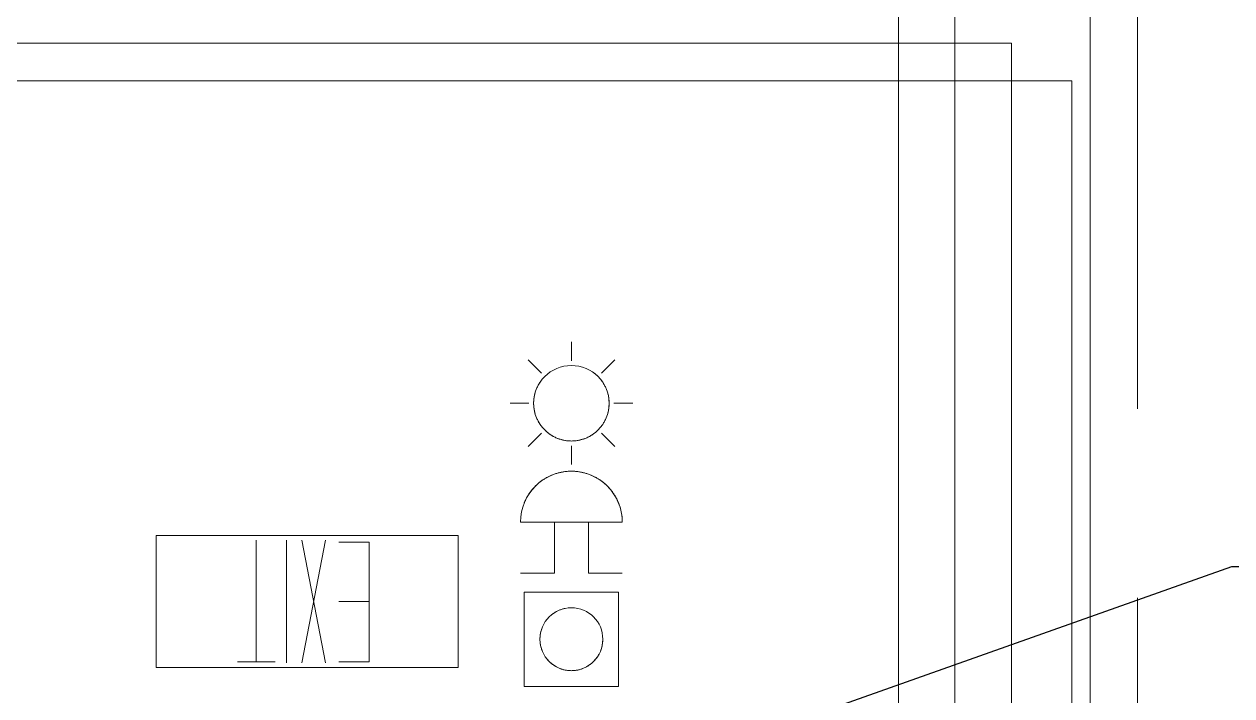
# Model space of a CAD drawing. Header units: millimetres. Extents: x 50620 to 404449, y -131543 to 97.
# Drawn here: x 367637 to 370837, y -81163 to -79384 of the extents above; entities that cross this region are included whole.
import ezdxf

# ---------------------------------------------------------------- set-up
doc = ezdxf.new("R2010")
doc.units = ezdxf.units.MM
doc.linetypes.add('IDA - Grid Line', pattern=[3500, 2000, -500, 500, -500])
doc.linetypes.add('IDA - Hidden 065', pattern=[537.5, 375, -162.5])
for name, color, linetype, lineweight in [('1599_DB_A_BLK2_HQ_R21-2ND STOREY 20230517--$0$A-_DETA----_ED-1', 8, 'Continuous', 9), ('1599_DB_A_BLK2_HQ_R21-2ND STOREY 20230517--$0$E-_LIGT----_E', 8, 'Continuous', 9), ('1599_DB_A_BLK2_HQ_R21-2ND STOREY 20230517--$0$S-_COLN----_E', 8, 'Continuous', 9), ('A-_DETA----_ED-2', 8, 'IDA - Hidden 065', 9), ('A-_FLOR----_E', 8, 'Continuous', 9), ('A-_FURT----_E', 8, 'Continuous', 9), ('E-_LIGT----_E', 8, 'Continuous', 5), ('M-_ARCHI', 8, 'Continuous', 5), ('M-ACMV_REF-P', 134, '500-1-RP', 9), ('M_ACMV_ANNOTATION', 7, 'Continuous', 20)]:
    doc.layers.add(name, color=color, linetype=linetype, lineweight=lineweight)
doc.layers.add('E-_FIREALAM_E', color=6, linetype='Continuous', lineweight=5, true_color=0xff00ff)
doc.layers.add('S-_ANOTGRID_E-1', color=9, linetype='IDA - Grid Line', lineweight=5, true_color=0x808080)
doc.styles.get("Standard").update_dxf_attribs({"font": 'arial.ttf'})
doc.linetypes.add('500-1-RP', pattern='A,0.75,-0.5,0.75,-0.5,0.75,-0.5,0.75,-1.7,["RP",Standard,S=1,R=0,X=-1,Y=-0.5],-1.7', length=7.9)
doc.dimstyles.get("Standard").update_dxf_attribs({"dimtxt": 200, "dimasz": 150, "dimexe": 0.18, "dimexo": 0.0625, "dimgap": 10, "dimtad": 1, "dimtih": 1, "dimtoh": 1, "dimdec": 0, "dimzin": 0, "dimdsep": 46, "dimtxsty": 'Standard', "dimcen": 0.09, "dimclrd": 256, "dimclre": 256, "dimclrt": 256, "dimadec": 0, "dimazin": 0, "dimtfac": 1, "dimtdec": 0, "dimtofl": 0, "dimtmove": 0, "dimatfit": 3, "dimfxl": 1, "dimtolj": 1, "dimtzin": 0, "dimarcsym": 1})

# ---------------------------------------------------------------- blocks, each defined once
blk = doc.blocks.new('IDA - Exit Sign - IDA - Exit Sign - One Side-2587573-BLK 2 2ND STOREY PLAN')
at = {"layer": 'A-_DETA----_ED-2'}
for p, q in [((-163.9, -115.1), (-163.9, -432.5)), ((-83.9, -115.1), (-163.9, -115.1)), ((-48.9, -112.8), (14, -437.8)), ((14, -112.8), (-48.9, -437.8)), ((55.1, -112.8), (55.1, -437.8)), ((185.1, -115.3), (85.1, -115.3)), ((135.1, -115.3), (135.1, -437.8)), ((-83.9, -275), (-163.9, -275)), ((-163.9, -432.5), (-83.9, -432.5))]:
    blk.add_line(p, q, dxfattribs=at)
at = {"layer": 'E-_LIGT----_E'}
for p, q in [((-400, -450), (-400, -100)), ((-400, -100), (400, -100)), ((400, -100), (400, -450)), ((400, -450), (-400, -450))]:
    blk.add_line(p, q, dxfattribs=at)
blk = doc.blocks.new('IDA - Fire Alarm Bell1 - IDA - Fire Alarm Bell-2587577-BLK 2 2ND STOREY PLAN')
at = {"layer": 'A-_DETA----_ED-2'}
for p, q in [((-45, -350), (-135, -350)), ((-45, -350), (-45, -485)), ((45, -350), (135, -350)), ((45, -350), (45, -485)), ((-135, -485), (135, -485))]:
    blk.add_line(p, q, dxfattribs=at)
blk.add_arc((0, -485), 135, 180, 360, dxfattribs=at)
blk = doc.blocks.new('IDA - Manual Call Point1 - IDA - Manual Call Point-2587578-BLK 2 2ND STOREY PLAN')
at = {"layer": 'A-_DETA----_ED-2'}
for p, q in [((-125, -300), (-125, -50)), ((-125, -50), (125, -50)), ((125, -50), (125, -300)), ((125, -300), (-125, -300))]:
    blk.add_line(p, q, dxfattribs=at)
blk.add_circle((0, -175), 83.3, dxfattribs=at)
blk = doc.blocks.new('IDA - Strobe Light - IDA - Strobe Light-3513472-BLK 2 2ND STOREY PLAN')
at = {"layer": 'A-_DETA----_ED-2'}
for p, q in [((0, 912.5), (0, 962.5)), ((-79.5, 879.5), (-114.9, 914.9)), ((79.5, 879.5), (114.9, 914.9)), ((-112.5, 800), (-162.5, 800)), ((112.5, 800), (162.5, 800)), ((-79.5, 720.5), (-114.9, 685.1)), ((79.5, 720.5), (114.9, 685.1)), ((0, 687.5), (0, 637.5))]:
    blk.add_line(p, q, dxfattribs=at)
blk.add_circle((0, 800), 100, dxfattribs=at)
blk = doc.blocks.new('1599_DB_A_BLK2_HQ_R21-2ND STOREY 20230517--$0$IDA - Strobe Light - IDA - Strobe Light-3513472-LINKVIEW_BLK2_2ND STOREY')
at = {"layer": '1599_DB_A_BLK2_HQ_R21-2ND STOREY 20230517--$0$A-_DETA----_ED-1'}
for p, q in [((0, 912.5), (0, 962.5)), ((-79.5, 879.5), (-114.9, 914.9)), ((79.5, 879.5), (114.9, 914.9)), ((-112.5, 800), (-162.5, 800)), ((112.5, 800), (162.5, 800)), ((-79.5, 720.5), (-114.9, 685.1)), ((79.5, 720.5), (114.9, 685.1)), ((0, 687.5), (0, 637.5))]:
    blk.add_line(p, q, dxfattribs=at)
blk.add_circle((0, 800), 100, dxfattribs=at)
blk = doc.blocks.new('1599_DB_A_BLK2_HQ_R21-2ND STOREY 20230517--$0$IDA - Manual Call Point1 - IDA - Manual Call Point-2587578-LINKVIEW_BLK2_2ND STOREY')
at = {"layer": '1599_DB_A_BLK2_HQ_R21-2ND STOREY 20230517--$0$A-_DETA----_ED-1'}
for p, q in [((-125, -300), (-125, -50)), ((-125, -50), (125, -50)), ((125, -50), (125, -300)), ((125, -300), (-125, -300))]:
    blk.add_line(p, q, dxfattribs=at)
blk.add_circle((0, -175), 83.3, dxfattribs=at)
blk = doc.blocks.new('1599_DB_A_BLK2_HQ_R21-2ND STOREY 20230517--$0$IDA - Fire Alarm Bell1 - IDA - Fire Alarm Bell-2587577-LINKVIEW_BLK2_2ND STOREY')
at = {"layer": '1599_DB_A_BLK2_HQ_R21-2ND STOREY 20230517--$0$A-_DETA----_ED-1'}
for p, q in [((-45, -350), (-135, -350)), ((-45, -350), (-45, -485)), ((45, -350), (135, -350)), ((45, -350), (45, -485)), ((-135, -485), (135, -485))]:
    blk.add_line(p, q, dxfattribs=at)
blk.add_arc((0, -485), 135, 180, 360, dxfattribs=at)
blk = doc.blocks.new('1599_DB_A_BLK2_HQ_R21-2ND STOREY 20230517--$0$IDA - Exit Sign - IDA - Exit Sign - One Side-2587573-LINKVIEW_BLK2_2ND STOREY')
at = {"layer": '1599_DB_A_BLK2_HQ_R21-2ND STOREY 20230517--$0$A-_DETA----_ED-1', "color": 8}
for p, q in [((-163.9, -115.1), (-163.9, -432.5)), ((-83.9, -115.1), (-163.9, -115.1)), ((-48.9, -112.8), (14, -437.8)), ((14, -112.8), (-48.9, -437.8)), ((55.1, -112.8), (55.1, -437.8)), ((185.1, -115.3), (85.1, -115.3)), ((135.1, -115.3), (135.1, -437.8)), ((-83.9, -275), (-163.9, -275)), ((-163.9, -432.5), (-83.9, -432.5))]:
    blk.add_line(p, q, dxfattribs=at)
at = {"layer": '1599_DB_A_BLK2_HQ_R21-2ND STOREY 20230517--$0$E-_LIGT----_E', "color": 8}
for p, q in [((-400, -450), (-400, -100)), ((-400, -100), (400, -100)), ((400, -100), (400, -450)), ((400, -450), (-400, -450))]:
    blk.add_line(p, q, dxfattribs=at)
blk = doc.blocks.new('ARCHI 2ND_2024 09 11')
at = {"layer": 'A-_FLOR----_E', "lineweight": 5}
blk.add_line((-14525, -53190), (-14525, -29050), dxfattribs=at)
at = {"layer": 'S-_ANOTGRID_E-1', "color": 8, "lineweight": 5}
blk.add_line((-14400, 26594.8), (-14400, -83806.9), dxfattribs=at)
at = {"layer": '1599_DB_A_BLK2_HQ_R21-2ND STOREY 20230517--$0$S-_COLN----_E', "color": 8, "lineweight": 5}
blk.add_blockref('1599_DB_A_BLK2_HQ_R21-2ND STOREY 20230517--$0$IDA - Strobe Light - IDA - Strobe Light-3513472-LINKVIEW_BLK2_2ND STOREY', (-15900, -53190), dxfattribs=at)
at = {"layer": '1599_DB_A_BLK2_HQ_R21-2ND STOREY 20230517--$0$S-_COLN----_E', "color": 8, "lineweight": 5, "rotation": 180.0000000000585}
for name, p in [('1599_DB_A_BLK2_HQ_R21-2ND STOREY 20230517--$0$IDA - Fire Alarm Bell1 - IDA - Fire Alarm Bell-2587577-LINKVIEW_BLK2_2ND STOREY', (-15900, -53190)), ('1599_DB_A_BLK2_HQ_R21-2ND STOREY 20230517--$0$IDA - Exit Sign - IDA - Exit Sign - One Side-2587573-LINKVIEW_BLK2_2ND STOREY', (-16600, -53190)), ('1599_DB_A_BLK2_HQ_R21-2ND STOREY 20230517--$0$IDA - Manual Call Point1 - IDA - Manual Call Point-2587578-LINKVIEW_BLK2_2ND STOREY', (-15900, -53190))]:
    blk.add_blockref(name, p, dxfattribs=at)
at = {"layer": 'A-_FURT----_E', "lineweight": 5, "rotation": 180}
blk.add_blockref('IDA - Exit Sign - IDA - Exit Sign - One Side-2587573-BLK 2 2ND STOREY PLAN', (-16600, -53190), dxfattribs=at)
at = {"layer": 'E-_FIREALAM_E', "lineweight": 5}
blk.add_blockref('IDA - Strobe Light - IDA - Strobe Light-3513472-BLK 2 2ND STOREY PLAN', (-15900, -53190), dxfattribs=at)
at = {"layer": 'E-_FIREALAM_E', "lineweight": 5, "rotation": 180}
for name in ['IDA - Fire Alarm Bell1 - IDA - Fire Alarm Bell-2587577-BLK 2 2ND STOREY PLAN', 'IDA - Manual Call Point1 - IDA - Manual Call Point-2587578-BLK 2 2ND STOREY PLAN']:
    blk.add_blockref(name, (-15900, -53190), dxfattribs=at)

msp = doc.modelspace()

# ---------------------------------------------------------------- block references
at = {"layer": 'M-_ARCHI', "lineweight": 5, "extrusion": (0.000419962, 1.0854e-05, 1), "rotation": 359.9999887056363}
msp.add_blockref('ARCHI 2ND_2024 09 11', (384987.1, -27998.1, 422.1), dxfattribs=at)

# ---------------------------------------------------------------- next in the draw order: linework, layer by layer
at = {"layer": 'M-ACMV_REF-P', "color": 67, "ltscale": 0.25, "true_color": 0x727430}
msp.add_line((369953.6, -79234), (369953.6, -81713), dxfattribs=at)
at = {"layer": 'M-ACMV_REF-P', "color": 116, "ltscale": 0.25, "true_color": 0x136734}
msp.add_line((370103.6, -79334), (370103.6, -81708.2), dxfattribs=at)
at = {"layer": 'M-ACMV_REF-P', "color": 219, "ltscale": 0.25, "true_color": 0x642165}
for p, q in [((361528.6, -79434), (370253.6, -79434)), ((370253.6, -79434), (370253.6, -81713))]:
    msp.add_line(p, q, dxfattribs=at)
at = {"layer": 'M-ACMV_REF-P', "color": 159, "ltscale": 0.25, "true_color": 0x22346e}
for p, q in [((361628.6, -79534), (370413.6, -79534)), ((370413.6, -79534), (370413.6, -81738.2))]:
    msp.add_line(p, q, dxfattribs=at)

# ---------------------------------------------------------------- next in the draw order: leaders
at = {"layer": 'M_ACMV_ANNOTATION'}
for points, override in [([(359731.7, -80958.7, 271.7), (372262.3, -75998, 266.4), (380043.7, -75998, 263.1)], {"dimasz": 300, "dimtad": 0, "dimldrblk": 'DotBlank', "dimfxl": 100, "dimarcsym": 2}), ([(364437.3, -83085.5, 6.9), (370837.5, -80820.4, 4.1), (380711.5, -80820.4)], {"dimasz": 300, "dimtad": 0, "dimfxl": 100, "dimarcsym": 2})]:
    msp.add_leader(points, dimstyle='Standard', override=override, dxfattribs=at)

doc.saveas('drawing.dxf')
